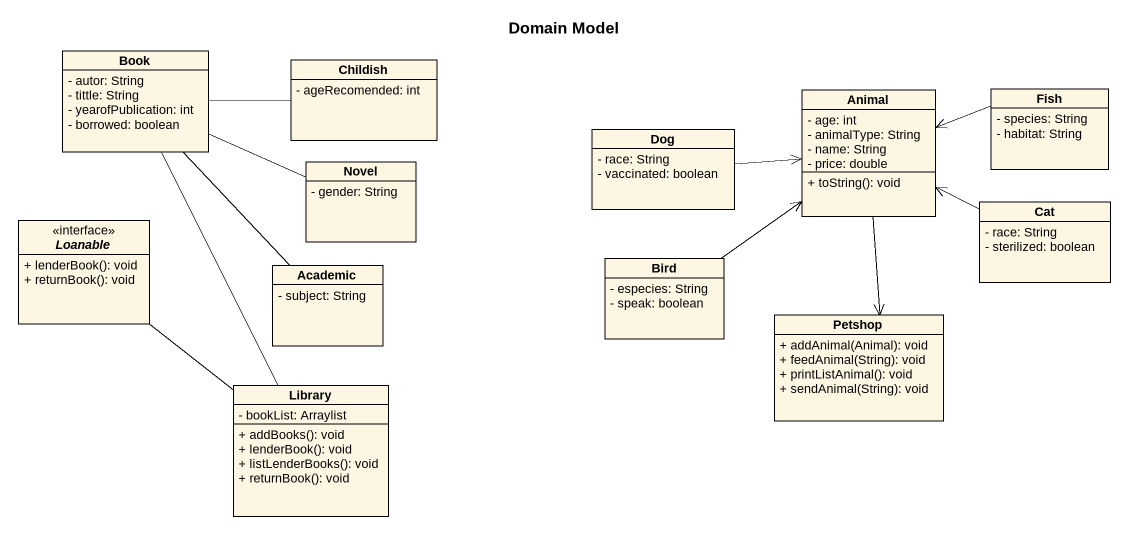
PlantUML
@startuml
title Domain Model
hide circle
hide empty members
skinparam classAttributeIconSize 0
class Book {
  - autor: String
  - tittle: String
  - yearofPublication: int
  - borrowed: boolean
}
class Childish {
  - ageRecomended: int
}
class Animal {
  - age: int
  - animalType: String
  - name: String
  - price: double
  + toString(): void
}
class Fish {
  - species: String
  - habitat: String
}
class Novel {
  - gender: String
}
class Dog {
  - race: String
  - vaccinated: boolean
}
interface Loanable <<interface>> {
  + lenderBook(): void
  + returnBook(): void
}
class Cat {
  - race: String
  - sterilized: boolean
}
class Academic {
  - subject: String
}
class Bird {
  - especies: String
  - speak: boolean
}
class Petshop {
  + addAnimal(Animal): void
  + feedAnimal(String): void
  + printListAnimal(): void
  + sendAnimal(String): void
}
class Library {
  - bookList: Arraylist
  + addBooks(): void
  + lenderBook(): void
  + listLenderBooks(): void
  + returnBook(): void
}
Book -- Library
Childish -left- Book
Animal --> Petshop
Fish -left-> Animal
Novel -left- Book
Dog -right-> Animal
Loanable -- Library
Cat -left-> Animal
Academic -up- Book
Bird -up-> Animal
@enduml
